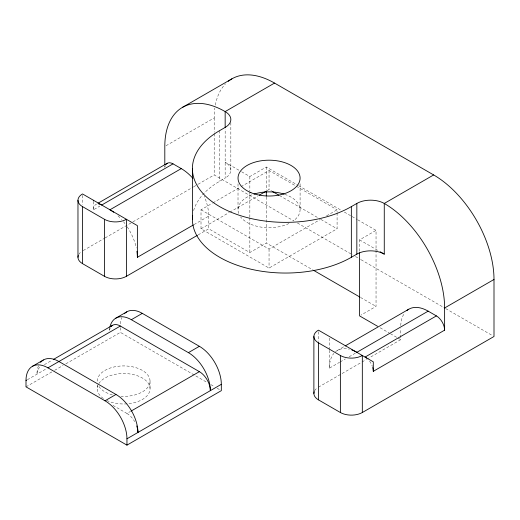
<?xml version="1.0" encoding="UTF-8"?>
<svg xmlns="http://www.w3.org/2000/svg" width="520" height="520" viewBox="0 0 520 520"><rect width="100%" height="100%" fill="white"/><g stroke="black" fill="none" stroke-linecap="round" stroke-linejoin="round"><path stroke-width="0.39" stroke-dasharray="2.6 1.95" d="M166.042 145.717L214.188 117.923A85.352 49.277 60 0 1 214.851 108.023M93.483 201.468L93.483 209.787L99.853 206.108M83.2 250.569L104.923 238.024M105.144 237.9L132.243 222.255M132.938 221.852L193.174 187.07M193.615 186.823L197.73 184.444M198.081 184.243L214.188 174.941L293.937 220.981M193.629 210.6A93.112 53.755 0 0 1 219.674 181.279L225.16 178.107L225.16 129.012M241.618 171.775L249.847 176.527L266.312 167.024L297.96 185.296M337.084 212.953L337.084 228.787L269.048 268.067L201.013 228.787L201.013 209.781L212.238 203.307M212.94 202.897L240.292 187.109M240.994 186.7L269.048 170.502L295.704 185.894M194.051 224.575L208.702 216.119A38.798 22.399 60 0 0 204.23 196.203M201.013 228.787L229.073 212.589M229.775 212.186L257.829 195.988M266.949 190.723L269.048 189.508L271.856 191.133M198.153 234.884L208.702 228.794L249.847 252.551L266.312 243.048L312.735 269.847M44.363 364.669L52.026 360.243M27.372 379.73L46.027 368.959M26 386.854L51.864 371.924M54.659 370.312L63.05 365.463M65.845 363.851L120.367 332.371L207.298 382.564M201.013 209.781L269.048 249.067L320.255 219.505M326.567 215.858L337.084 209.781L337.084 212.16M359.58 251.199L359.58 239.876L376.038 230.373L376.038 306.397L360.951 315.107M112.97 405.392L126.952 413.465L130.468 411.431M337.441 350.409L344.435 346.372M329.407 350.298L329.407 368.166L339.593 362.284M340.229 361.913L345.325 358.976M349.147 356.766L355.518 353.093M318.428 387.173L361.341 362.401M362.043 361.991L366.262 359.554M366.964 359.151L400.731 339.657L400.731 328.569M298.668 185.705L341.575 210.477M344.39 212.102L351.423 216.158M352.125 216.567L357.045 219.408M357.754 219.817L376.038 230.373M296.406 186.297L337.084 209.781M238.875 170.19L225.16 162.273A19.396 11.2 0 0 1 225.16 178.107M359.58 239.876L378.781 250.965M279.572 195.585L318.149 217.854M320.95 219.479L337.084 228.787M297.433 223.002L352.697 254.911M355.491 256.522L360.393 259.35M361.088 259.753L445.036 308.217M445.731 308.62L492.603 335.679M360.568 297.466L376.038 306.397M380.153 327.782L389.155 332.976M390.442 333.716L396.871 337.428M398.157 338.175L400.731 339.657M210.802 384.585L214.311 386.607M217.113 388.226L219.921 389.844M329.407 338.117L329.407 349.486M318.428 331.76L318.428 341.4M300.092 183.794L300.092 209.781M269.048 170.502L269.048 189.508M269.048 249.067L269.048 268.067M266.312 167.024L266.312 190.476M266.312 196.944L266.312 243.048M249.847 176.527L249.847 191.081M249.847 191.893L249.847 216.964M249.847 217.769L249.847 252.551M238.017 183.794L238.017 209.781M230.841 122.674L230.841 170.19M219.674 130.591L219.674 181.279M214.188 117.923L214.188 132.178M214.188 133.601L214.188 174.941M208.702 216.119L208.702 228.794M164.808 165.834L164.808 167.219M150.04 381.154L150.04 388.759M120.367 327.62L120.367 332.371M97.279 384.956L97.279 388.759M82.511 195.37L82.511 204.639M38.513 365.749A31.038 17.921 60 0 0 36.972 374.185A15.516 8.957 60 0 1 41.028 366.691M120.458 323.811A31.038 17.921 60 0 1 121.908 317.596M109.486 330.148A31.038 17.921 60 0 1 109.759 327.971M126.952 413.465A15.516 8.957 60 0 1 134.713 421.655M109.577 330.174A15.516 8.957 60 0 1 110.169 328.153M97.279 381.154A26.384 15.229 0 0 1 124.573 365.931A26.384 15.229 0 0 1 149.981 382.2A26.384 15.229 0 0 1 120.933 396.305M112.398 394.927A26.384 15.229 0 0 1 98.52 385.775M98.806 383.656A26.384 15.229 0 0 1 135.363 375.102A26.384 15.229 0 0 1 145.763 397.072A26.384 15.229 0 0 1 106.756 400.452M103.402 398.515A26.384 15.229 0 0 1 97.838 385.632M215.332 105.085A85.352 49.277 60 0 1 225.531 83.805M93.483 209.787A11.642 6.721 60 0 1 96.525 204.165M78.695 254.579A15.516 8.957 0 0 1 80.698 252.226M314.62 390.787A15.516 8.957 0 0 1 316.615 388.434M400.757 325.579A38.798 22.399 60 0 1 404.703 312.858M329.407 368.166A38.798 22.399 60 0 1 333.879 353.412M335.537 351.741A38.798 22.399 60 0 1 349.291 349.193M164.944 166.959A11.642 6.721 60 0 1 165.386 165.445M369.571 361.231A11.642 6.721 60 0 1 372.379 366.438M118.008 215.839A38.798 22.399 60 0 1 121.556 219.466M123.526 221.78A38.798 22.399 60 0 1 124.956 223.613M127.238 226.85A38.798 22.399 60 0 1 136.318 247.975M284.758 194.331A31.038 17.921 0 0 1 293.488 220.831M288.938 223.542A31.038 17.921 0 0 1 240.572 216.899M238.674 213.453A31.038 17.921 0 0 1 253.351 194.331"/><path stroke-width="0.78" d="M77.968 257.303L77.968 200.285M313.885 393.51L313.885 336.492M182.488 107.361L231.862 78.852M314.217 391.671A15.516 8.957 0 0 0 318.428 399.841L340.379 412.51A15.516 8.957 0 0 0 362.323 412.51L494 336.492L494 279.474A85.352 49.277 60 0 0 433.647 174.941L274.541 83.077L225.16 111.585A85.352 49.277 60 0 0 164.808 146.432L164.808 164.45M225.16 127.426L225.16 111.585A19.396 11.2 0 0 1 225.16 127.426L219.674 130.591A93.112 53.755 0 0 0 219.674 206.615A93.112 53.755 0 0 0 351.351 206.615L356.837 203.45A19.396 11.2 0 0 1 384.267 203.45L433.647 174.941M97.994 203.249L167.219 163.28M192.881 178.289A38.798 22.399 60 0 0 181.266 168.603L173.036 163.852L101.712 205.036A11.642 6.721 60 0 0 98.683 203.951M181.266 168.603L109.941 209.787A38.798 22.399 60 0 1 113.678 212.232M136.916 251.27A38.798 22.399 60 0 1 137.377 257.303L193.414 224.946M259.233 195.182L265.544 191.536M78.293 255.463A15.516 8.957 0 0 0 82.511 263.633L104.455 276.308A15.516 8.957 0 0 0 126.406 276.308L197.444 235.287M32.428 366.314L43.401 359.976M115.823 318.162L126.796 311.831M53.417 359.444L112.606 325.267M124.371 313.762A31.038 17.921 60 0 1 142.311 313.365L199.375 346.307A31.038 17.921 60 0 1 221.319 384.319L221.319 390.656L126.952 445.14L26 386.854L26 380.517L26.689 380.126M26 380.517A31.038 17.921 60 0 1 47.944 367.848L120.367 326.034L199.375 371.651A15.516 8.957 60 0 1 210.347 390.656A31.038 17.921 60 0 0 188.403 352.644L131.339 319.703A31.038 17.921 60 0 0 109.902 327.262M131.339 319.703L142.311 313.365M192.66 215.319A93.112 53.755 0 0 0 246.727 268.158A93.112 53.755 0 0 0 351.351 257.296L356.837 254.131A19.396 11.2 0 0 1 384.267 254.131L384.267 203.45A85.352 49.277 60 0 1 444.62 307.983L444.62 330.155L373.295 371.332A11.642 6.721 60 0 0 372.716 367.504M47.944 367.848L105.008 400.79L115.98 394.459A31.038 17.921 60 0 1 137.923 432.471A15.516 8.957 60 0 0 136.702 425.938M188.403 352.644L199.375 346.307M131.17 411.028L199.375 371.651M126.952 445.14L126.952 438.802L221.319 384.319M345.131 345.963L408.766 309.225M444.62 330.155A11.642 6.721 60 0 0 436.391 315.9L428.162 311.149L356.837 352.326A38.798 22.399 60 0 0 351.845 349.973M444.62 307.983L494 279.474M436.391 315.9L365.066 357.078A11.642 6.721 60 0 1 366.568 358.104M380.153 251.758L384.267 254.131M272.558 191.536L278.87 195.182M313.437 270.257L359.86 297.057M377.585 326.293L359.58 315.9L359.58 252.817M137.377 257.303L137.377 225.622L82.511 193.947A15.516 8.957 0 0 0 82.511 206.615L104.455 219.291A15.516 8.957 0 0 0 126.406 219.291L126.406 276.308M373.295 371.332L373.295 361.829L318.428 330.155A15.516 8.957 0 0 0 318.428 342.823L340.379 355.498A15.516 8.957 0 0 0 362.323 355.498L362.323 412.51M115.98 394.459L58.916 361.51A31.038 17.921 60 0 0 40.553 362.382M356.837 203.45L356.837 254.131M351.351 206.615L351.351 257.296M340.379 355.498L340.379 412.51M318.428 342.823L318.428 399.841M266.312 191.282L266.312 196.138M192.4 168.603L192.4 219.284M104.455 219.291L104.455 276.308M93.483 200.285L93.483 200.876M82.511 206.615L82.511 263.633M105.008 400.79A31.038 17.921 60 0 1 126.952 438.802M111.183 326.469A15.516 8.957 60 0 1 120.367 326.034M228.254 81.328A85.352 49.277 60 0 1 274.541 83.077M165.731 164.775A11.642 6.721 60 0 1 173.036 163.852M406.868 310.564A38.798 22.399 60 0 1 428.162 311.149M253.994 194.116A31.038 17.921 0 0 1 284.115 194.116M250.842 192.614A31.038 17.921 0 0 0 299.923 179.959A31.038 17.921 0 0 0 256.392 161.746A31.038 17.921 0 0 0 250.842 192.614"/></g></svg>
